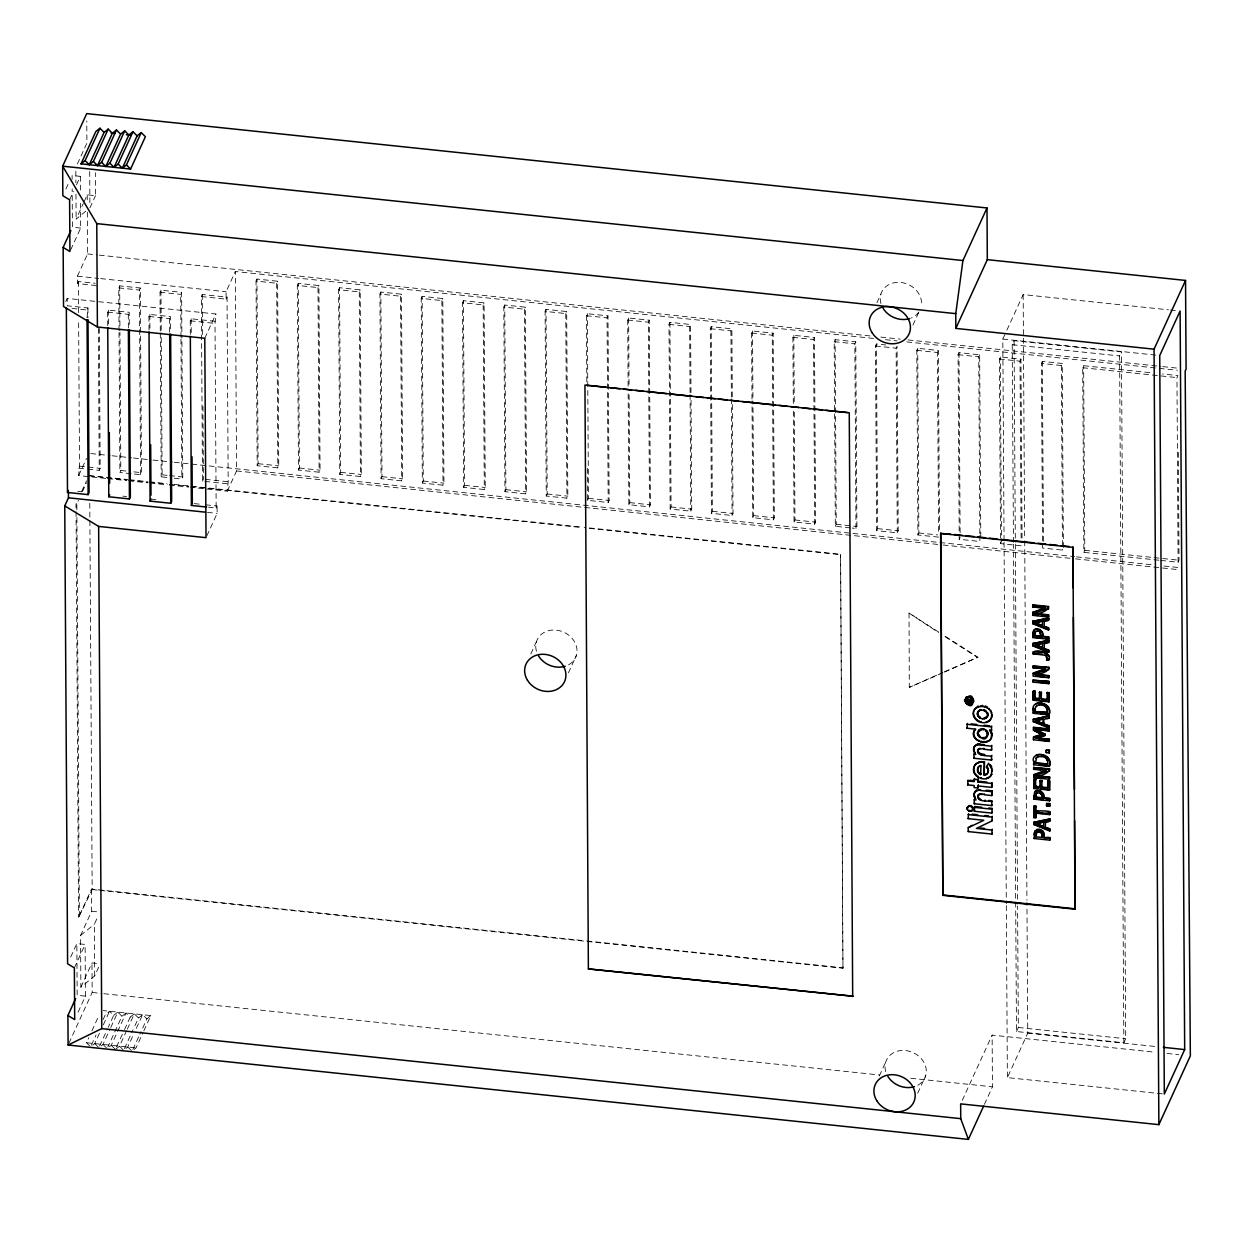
<?xml version="1.0" encoding="UTF-8"?>
<svg xmlns="http://www.w3.org/2000/svg" width="1253" height="1253" viewBox="0 0 1253 1253"><rect width="100%" height="100%" fill="white"/><g stroke="black" fill="none" stroke-linecap="round" stroke-linejoin="round"><path stroke-width="0.75" stroke-dasharray="5 3.75" d="M65.923 188.984L69.009 182.233M77.388 163.939L86.911 143.14L86.77 120.993M69.604 199.822L73.441 191.443M76.511 184.739L80.349 176.36L72.094 175.498L72.11 179.336M85.784 211.224L76.12 219.103L83.262 203.503M84.045 201.78L87.224 194.841L95.479 195.703L95.338 172.726M70.701 249.848L80.678 228.062L80.505 201.263M89.934 207.841L95.479 195.703M65.736 301.644L67.223 298.418L215.892 313.986L215.015 323.399L216.158 508.029L208.531 507.23M96.23 285.527L77.451 283.554L77.404 276.161L87.585 253.92L87.334 211.992M77.451 283.554L78.375 281.533L95.275 283.303M87.037 317.761L87.914 307.956L67.27 305.795L67.223 298.418M107.727 325.749L107.633 312.154L108.572 310.133L129.216 312.295L129.31 327.832M119.019 330.635L118.753 287.877L119.677 285.856L140.32 288.018L141.464 472.663L140.54 474.683L133.037 473.9M128.37 327.91L128.292 314.315L129.216 312.295M140.54 474.683L139.396 290.054L140.32 288.018M105.675 478.411L78.641 475.576L79.519 466.163L78.626 320.408M149.029 330.087L148.935 316.476L149.859 314.456L170.518 316.617L170.612 332.17M160.29 331.074L160.039 292.215L160.979 290.195L181.622 292.356L181.873 333.173M78.641 475.576L86.473 458.457M81.68 491.411L86.535 480.792M76.872 509.736L76.825 503.878L78.422 500.401M82.416 491.677L86.41 482.953M87.976 469.17L99.238 470.345L100.177 468.324L99.3 328.396M169.672 332.249L169.578 318.638L170.518 316.617M180.965 337.135L180.698 294.377L181.622 292.356M131.158 473.697L119.896 472.522L120.821 470.501L119.959 332.499M190.315 334.41L190.237 320.799L191.161 318.779L215.939 321.379M227.263 483.768L202.485 481.168L201.341 296.538L202.266 294.518L227.044 297.118L228.187 481.747L227.31 491.16L190.628 487.307M204.787 338.263L215.892 313.986M201.341 296.538L226.12 299.138L226.073 291.745L235.329 271.525L873.748 338.435M226.12 299.138L227.044 297.118M166.821 477.44L161.198 476.845L162.123 474.824L161.23 332.953M256.035 281.079L256.959 279.059L277.602 281.22L278.746 465.85L277.821 467.886L257.178 465.709L256.035 281.079L276.678 283.241L277.602 281.22M174.324 478.223L181.842 479.006L182.766 476.986L181.889 335.115M202.485 481.168L203.409 479.147L202.939 403.356M297.321 285.402L298.245 283.382L318.904 285.543L320.048 470.188L319.123 472.209L298.465 470.047L297.321 285.402L317.98 287.579L318.904 285.543M216.158 508.029L217.082 506.008L203.738 504.614M206.808 535.924L217.129 513.401L217.082 506.008M227.31 491.16L236.566 470.94L235.329 271.525M257.178 465.709L258.102 463.688L256.959 279.059M338.623 289.741L339.547 287.72L360.191 289.882L361.334 474.511L360.41 476.532L339.767 474.37L338.623 289.741L359.266 291.902L360.191 289.882M89.887 520.841L92.174 889.552L78.563 917.384L91.532 889.066L584.822 940.768M70.685 957.057L76.856 943.572L85.11 944.449L85.423 996.135L76.997 1014.57M98.658 967.253L94.695 975.915L80.881 987.192L80.552 935.49L91.657 911.229L91.532 889.066M298.465 470.047L299.389 468.027L298.245 283.382M379.925 294.063L380.849 292.043L401.493 294.204L402.636 478.834L401.712 480.87L381.069 478.693L379.925 294.063L400.568 296.225L401.493 294.204M74.366 967.896L85.11 944.449M94.695 975.915L94.367 924.228L98.329 915.551M80.881 987.192L91.986 962.915L98.595 963.62M68.899 1043.279L92.174 992.47L91.986 962.915M339.767 474.37L340.691 472.35L339.547 287.72M421.212 298.386L422.136 296.366L442.795 298.543L443.938 483.172L443.014 485.193L422.355 483.031L421.212 298.386L441.87 300.563L442.795 298.543M99.41 1033.38L94.727 1043.592L90.623 1046.85L86.473 1042.731L88.806 1037.609M91.923 1030.812L98.94 1015.478M91.406 1045.143L96.074 1034.931M103.091 1019.597L105.44 1014.491L109.544 1011.234L113.694 1015.369L108.228 1027.288M103.31 1024.86L109.544 1011.234M99.66 1046.02L107.46 1028.979M94.727 1043.592L98.877 1047.712L102.981 1044.454L109.998 1029.136M110.781 1027.429L117.798 1012.095L121.948 1016.23L107.915 1046.881M102.981 1044.454L107.132 1048.589L111.251 1045.315L126.052 1012.972L130.218 1017.091L123.201 1032.425M111.251 1045.315L115.401 1049.45L122.418 1034.117M115.401 1049.45L119.505 1046.192L126.522 1030.859M127.305 1029.152L134.322 1013.834L138.472 1017.953L133.789 1028.18M381.069 478.693L381.993 476.673L380.849 292.043M462.514 302.725L463.438 300.704L484.081 302.866L485.24 487.495L484.3 489.516L463.657 487.354L462.514 302.725L483.157 304.886L484.081 302.866M124.439 1048.604L133.006 1029.872M119.505 1046.192L123.655 1050.312L127.759 1047.054L133.225 1035.135M136.342 1028.321L142.576 1014.695L146.93 1018.846L139.913 1034.179M132.896 1049.497L139.13 1035.871M127.759 1047.054L132.113 1051.204L136.029 1047.915L143.046 1032.597M143.813 1030.89L150.83 1015.572L103.185 1010.576M422.355 483.031L423.279 481.011L422.136 296.366M503.816 307.048L504.74 305.027L525.383 307.189L526.526 491.834L525.602 493.854L504.959 491.677L503.816 307.048L524.459 309.209L525.383 307.189M463.657 487.354L464.581 485.334L463.438 300.704M545.102 311.386L546.026 309.35L566.685 311.527L567.828 496.157L566.904 498.177L546.245 496.016L545.102 311.386L565.761 313.548L566.685 311.527M504.959 491.677L505.883 489.657L504.74 305.027M586.811 381.789L586.404 315.709L587.328 313.689L607.987 315.85L609.13 500.48L608.191 502.5L587.547 500.339L587.344 467.306M608.191 502.5L607.047 317.87L607.987 315.85M546.245 496.016L547.185 493.995L546.026 309.35M628.113 386.112L627.706 320.032L628.63 318.011L649.273 320.173L650.417 504.818L649.493 506.839L628.849 504.677L628.16 393.896M649.493 506.839L648.349 322.193L649.273 320.173M587.547 500.339L588.471 498.318L587.328 313.689M691.045 400.302L691.719 509.141L690.795 511.161L670.151 509L668.992 324.37L669.932 322.334L690.575 324.511L690.998 392.534M530.849 653.862L536.409 641.724M690.058 392.612L689.651 326.532L690.575 324.511M628.849 504.677L629.773 502.641L629.1 393.818M732.347 404.625L733.021 513.464L732.097 515.484L711.438 513.323L710.294 328.693L711.218 326.673L731.877 328.834L732.3 396.856M568.423 672.798L576.364 655.46M731.36 396.935L730.938 330.855L731.877 328.834M670.151 509L671.075 506.979L670.402 398.141M752.004 399.096L751.596 333.016L752.52 330.996L773.164 333.157L774.307 517.802L773.383 519.823L752.74 517.661L752.019 401.038M773.383 519.823L772.24 335.178L773.164 333.157M711.438 513.323L712.362 511.302L711.218 326.673M793.306 403.435L792.898 337.355L793.822 335.334L814.466 337.496L815.609 522.125L814.685 524.146L794.042 521.984L793.353 411.203M814.685 524.146L813.542 339.516L814.466 337.496M752.74 517.661L753.664 515.625L752.959 400.96M850.348 527.889L835.328 526.307L834.185 341.677L835.109 339.657L855.768 341.818L856.911 526.448L855.987 528.468L852.228 528.077M855.987 528.468L854.844 343.839L855.768 341.818M876.959 302.709L880.922 294.048M794.042 521.984L794.966 519.964L794.292 411.125M897.273 532.807L896.13 348.177L897.054 346.141L898.197 530.786L897.273 532.807L876.63 530.645L875.487 346L876.411 343.98L885.793 344.967M912.936 325.122L919.279 311.245M835.328 526.307L836.252 524.287L835.109 339.657M938.575 537.13L917.932 534.968L916.789 350.339L917.713 348.318L938.356 350.48L939.484 531.225M99.942 890.382L842.956 968.256L840.575 554.265L584.211 527.388M938.544 531.303L937.432 352.5L938.356 350.48M876.63 530.645L877.554 528.625L876.411 343.98M979.83 535.626L979.877 541.468L959.218 539.291L958.075 354.662L958.999 352.641L979.658 354.803L980.801 539.432M979.83 533.684L978.734 356.823L979.658 354.803M1004.06 540.309L1002.807 339.077L1006.065 331.951M1006.879 330.166L1023.168 294.58L1168.485 309.82M917.932 534.968L918.856 532.948L917.713 348.318M1021.164 545.791L1000.52 543.63L999.377 358.984L1000.301 356.964L1020.944 359.125L1022.056 537.944M1013.458 542.33L1012.22 344.7L1014.084 340.659L1121.451 351.905L1125.711 1038.753L1123.847 1042.794L1016.481 1031.532L1013.458 544.288M1021.117 538.023L1020.02 361.162L1020.944 359.125M938.56 632.013L909.036 613.109L938.387 632.42M959.218 539.291L960.143 537.271M1041.415 363.401L1042.339 361.381L1062.246 363.464L1063.39 548.094L1062.466 550.114L1042.559 548.031L1041.415 363.401L1061.322 365.484L1062.246 363.464M942.663 672.877L909.302 687.364L942.836 672.469M1000.52 543.63L1001.445 541.609L1000.301 356.964M1158.868 560.216L1083.861 552.354L1082.717 367.724L1083.641 365.704L1150.959 372.752M944.417 672.109L977.951 657.23L945.138 636.211M1123.847 1042.794L1119.602 355.946L1121.451 351.905M842.956 968.256L840.575 554.265M1083.861 552.354L1084.785 550.333L1083.641 365.704M1160.795 560.42L1178.102 562.237L1176.959 377.607L1177.883 375.587L1162.486 373.974M879.34 1075.982L885.683 1062.121M917.697 1093.196L925.638 1075.857M1178.102 562.237L1179.026 560.216L1178.337 449.435M962.257 1100.353L992.125 1035.119L1155.376 1052.238M1016.481 1031.532L1018.329 1027.491L1017.577 906.17M984.419 1104.347L992.439 1086.821L992.125 1035.119M1162.377 1093.853L1007.381 1077.611L1027.758 1033.13L1026.943 902.223M146.93 1018.846L150.83 1015.572M80.552 935.49L94.367 924.228M113.694 1015.369L117.798 1012.095M121.948 1016.23L126.052 1012.972M130.218 1017.091L134.322 1013.834M138.472 1017.953L142.576 1014.695M944.59 671.718L977.951 657.23M1170.412 310.024L1178.165 310.822M80.678 228.062L72.408 227.2L72.173 188.905M1002.807 339.077L1157.803 355.319M1012.22 344.7L1119.602 355.946M87.585 253.92L97.311 254.939M99.253 255.142L871.117 336.055M880.843 337.073L900.28 339.109M908.065 339.923L1160.811 366.409M1162.768 366.612L1178.321 368.241M885.432 339.673L897.101 340.894M906.827 341.912L1177.381 370.262M586.404 315.709L607.047 317.87M627.706 320.032L648.349 322.193M668.992 324.37L689.651 326.532M710.294 328.693L730.938 330.855M751.596 333.016L772.24 335.178M792.898 337.355L813.542 339.516M834.185 341.677L854.844 343.839M875.487 346L896.13 348.177M916.789 350.339L937.432 352.5M958.075 354.662L978.734 356.823M999.377 358.984L1020.02 361.162M1082.717 367.724L1176.959 377.607M77.404 276.161L98.642 278.401M100.569 278.605L226.073 291.745M118.753 287.877L139.396 290.054M160.039 292.215L180.698 294.377M71.969 308.41L86.99 309.977M107.633 312.154L128.292 314.315M148.935 316.476L169.578 318.638M190.237 320.799L215.015 323.399M258.102 463.688L278.746 465.85M299.389 468.027L320.048 470.188M340.691 472.35L361.334 474.511M381.993 476.673L402.636 478.834M423.279 481.011L443.938 483.172M464.581 485.334L485.24 487.495M505.883 489.657L526.526 491.834M547.185 493.995L567.828 496.157M588.471 498.318L609.13 500.48M629.773 502.641L650.417 504.818M671.075 506.979L691.719 509.141M712.362 511.302L733.021 513.464M753.664 515.625L774.307 517.802M794.966 519.964L815.609 522.125M836.252 524.287L856.911 526.448M877.554 528.625L898.197 530.786M918.856 532.948L937.62 534.921M1084.785 550.333L1152.102 557.397M1154.029 557.601L1179.026 560.216M90.764 453.539L110.217 455.575M112.159 455.779L131.596 457.815M133.538 458.018L151.049 459.851M152.991 460.055L172.428 462.091M174.371 462.294L850.975 533.214M852.917 533.418L1074.557 556.645M1076.499 556.849L1152.337 564.805M1164.006 566.027L1179.559 567.656M236.566 470.94L941.16 544.789M943.102 544.992L1073.508 558.65M1075.466 558.854L1178.619 569.676M79.519 466.163L100.177 468.324M120.821 470.501L126.443 471.081M133.961 471.864L141.464 472.663M162.123 474.824L167.745 475.42M169.625 475.607L182.766 476.986M205.32 479.351L228.187 481.747M78.594 468.183L86.112 468.982M88.963 475.482L127.806 479.554M129.748 479.758L147.227 481.591M149.17 481.794L166.649 483.627M174.418 484.441L582.269 527.184M89.605 475.983L126.553 479.852M128.511 480.056L147.948 482.092M149.906 482.295L167.401 484.128M169.343 484.331L188.796 486.368M190.738 486.571L581.69 527.56M589.474 528.374L840.387 554.672M107.601 478.615L126.913 480.635M128.84 480.839L148.152 482.859M150.078 483.063L167.463 484.88M169.39 485.083L188.702 487.104M77.796 491.411L81.555 491.802M122.857 496.141L126.6 496.533M151.002 499.086L156.641 499.681M194.215 503.612L201.827 504.411M207.481 512.383L217.129 513.401M76.825 503.878L75.994 503.8L76.041 509.642M586.764 940.972L843.128 967.849M92.174 889.552L98 890.178M91.657 911.229L98.267 911.918M1018.329 1027.491L1125.711 1038.753M1027.758 1033.13L1155.626 1046.521M1167.029 1053.46L1178.697 1054.681M92.174 992.47L101.885 993.488M103.827 993.692L879.669 1074.996M910.774 1078.269L992.439 1086.821M85.423 996.135L77.169 995.274L76.856 943.572M86.473 1042.731L136.029 1047.915M944.95 636.618L977.763 657.637M1061.322 365.484L1062.466 550.114M1042.339 361.381L1043.467 542.126M1023.168 294.58L1024.688 538.806M1024.703 540.763L1026.927 900.265M1014.084 340.659L1015.322 542.204M1015.337 544.162L1017.577 904.212M1004.06 542.267L1006.3 903.726M1006.316 905.668L1007.381 1077.611M958.999 352.641L960.127 533.386M909.036 613.109L909.302 687.364M793.822 335.334L794.245 403.356M752.52 330.996L752.943 399.018M731.36 398.877L732.097 515.484M690.074 394.554L690.795 511.161M669.932 322.334L670.386 396.199M628.63 318.011L629.053 386.034M565.761 313.548L566.904 498.177M524.459 309.209L525.602 493.854M483.157 304.886L484.3 489.516M441.87 300.563L443.014 485.193M400.568 296.225L401.712 480.87M359.266 291.902L360.41 476.532M317.98 287.579L319.123 472.209M276.678 283.241L277.821 467.886M202.266 294.518L202.516 335.334M191.161 318.779L191.255 334.332M180.965 339.077L181.842 479.006M160.979 290.195L161.23 330.996M160.306 333.032L161.198 476.845M149.859 314.456L149.953 330.009M119.677 285.856L119.959 330.557M119.019 332.578L119.896 472.522M108.572 310.133L108.666 325.67M98.36 328.474L99.238 470.345M89.699 171.457L89.918 205.931M89.777 503.283L89.871 518.899M87.224 194.841L87.256 200.558M87.914 307.956L87.976 317.682M80.349 176.36L80.443 191.678M78.375 281.533L78.563 312.623M75.822 171.238L75.885 182.734M75.963 194.215L76.12 219.103M76.919 517.536L79.393 917.462M76.057 511.6L78.563 917.384M885.746 1071.675A21.16 18.012 24.6 0 1 898.495 1050.907A21.16 18.012 24.6 0 1 924.322 1063.155A21.16 18.012 24.6 0 1 916.084 1086.069M536.472 651.278A21.16 18.012 24.6 0 1 549.206 630.51A21.16 18.012 24.6 0 1 575.049 642.758A21.16 18.012 24.6 0 1 566.81 665.672M918.841 312.013A21.16 18.012 24.6 0 1 911.323 317.98M880.984 303.602A21.16 18.012 24.6 0 1 899.889 282.379A21.16 18.012 24.6 0 1 921.253 306.249"/><path stroke-width="1.5" d="M1033.302 710.106C1030.201 699.033 1053.945 701.226 1049.027 714.946L1033.318 713.302L1033.38 708.337M1033.631 761.558C1029.794 751.565 1054.071 751.753 1049.356 766.397L1033.647 764.753L1033.803 761.151L1033.647 764.753M1035.103 711.626L1047.414 712.487L1035.103 711.626C1033.255 707.35 1040.256 703.434 1036.215 706.191M1035.291 711.218L1035.307 708.102M1035.432 763.077L1047.727 763.938L1035.432 763.077L1036.529 757.642L1036.09 758.363M1048.73 636.931L1048.557 639.202L1032.848 637.558L1033.537 630.729L1035.495 628.99L1039.661 629.319L1042.449 632.217L1042.7 636.728L1048.73 636.931L1042.888 636.32M1032.848 637.558L1033.052 631.935M1049.732 798.506L1049.56 800.777L1033.85 799.132L1034.539 792.303L1036.497 790.565L1040.663 790.894L1043.451 793.791L1043.702 798.302L1049.732 798.506L1043.89 797.895M1050.171 839.338L1049.81 840.136L1034.101 838.492L1034.962 831.272M966.768 699.66L966.564 702.072L971.388 702.573L971.561 701.398L969.509 701.602L971.561 701.398M1047.116 658.53L1046.615 659.955L1048.604 660.159C1053.961 652.39 1032.66 647.519 1032.958 653.768L1045.769 655.288L1046.928 658.921L1046.881 656.384M967.222 701.367C971.232 700.537 966 702.635 967.535 699.785M988.523 763.155L991.812 769.217L991.421 774.73L991.796 773.931C987.505 784.785 968.694 775.936 974.615 765.63M1034.633 635.882L1034.947 632.483L1034.633 635.882L1041.102 636.132L1040.131 631.778L1037.782 630.729L1035.213 631.904L1036.184 631.246M1035.636 797.456L1035.949 794.042L1035.636 797.456L1041.916 798.114L1042.042 795.404L1041.916 798.114M1042.527 836.659L1042.151 837.474L1035.886 836.816L1036.826 832.023M986.831 717.389L987.63 715.902C985.547 722.135 974.333 717.342 978.107 711.5M977.434 733.459C989.792 717.64 990.465 751.596 977.434 733.459L977.81 732.66M991.906 759.287L991.53 760.101L973.988 758.253L973.957 754.322L975.758 754.51L973.612 750.751L974.286 746.694M992.188 804.786L991.812 805.585L974.27 803.753L974.239 799.806L976.04 800.009L973.863 794.01L976.792 790.032L974.771 792.115M987.27 716.716C989.541 711.391 980.426 707.553 977.747 712.299M964.497 700.443C976.494 683.887 975.429 719.175 964.575 699.628M965.076 700.49L965.343 699.393C963.588 703.857 970.809 705.439 972.297 704.139M966 697.294C979.047 693.551 970.887 713.458 964.685 700.035M965.906 698.203C965.17 696.026 975.116 697.138 973.722 701.79M991.703 715.526L991.546 717.139L992.078 714.727L991.703 715.526C992.172 703.168 969.352 703.606 973.863 716.559C976.557 723.576 988.398 725.409 991.421 717.781M991.562 737.61C987.568 747.289 969.18 740.335 974.333 730.436M991.186 738.424L991.687 734.336L989.87 729.779M991.28 733.083L991.64 732.285L991.671 737.109M955.835 328.411L987.317 259.653L1185.542 280.437L1154.06 349.18L955.835 328.411L955.757 313.642L962.93 260.53L987.004 207.967L86.723 113.6L62.65 166.179L62.838 195.719L69.604 199.822L69.933 251.524L63.151 247.421L70.873 230.568M991.875 755.355L991.515 756.154C987.693 755.731 974.646 756.264 978.421 748.981M977.794 796.783L978.295 795.138L977.794 796.783C979.188 802.625 987.599 800.291 991.796 801.654L992.157 800.839L988.633 800.479M981.036 773.806L980.66 774.605L979.266 773.774L977.591 771.503L977.92 767.713M984.138 775.153L984.419 761.683L984.138 775.153C988.445 775.278 989.353 769.483 986.44 767.102L986.8 766.288M1048.604 660.159L1048.824 658.921M972.939 809.25C971.905 813.495 965.014 810.346 967.645 806.791M972.579 810.065L973.158 808.295M965.155 699.8L965.546 698.767M991.06 718.58L991.922 716.324M966.971 699.158L966.58 700.067C968.193 697.232 971.028 700.881 966.987 699.346M137.125 135.841L132.975 131.722L118.158 164.065L122.324 168.2L137.125 135.841L141.244 132.583L145.395 136.702L130.578 169.061L81.022 163.861L95.839 131.518L99.942 128.245L104.093 132.379L89.276 164.738L85.126 160.603L99.942 128.245M93.38 161.465L108.197 129.122L112.347 133.241L97.546 165.6L93.38 161.465L89.276 164.738M101.65 162.342L116.466 129.983L120.617 134.102L105.8 166.461L101.65 162.342L97.546 165.6M109.904 163.203L124.72 130.845L128.871 134.979L114.054 167.322L109.904 163.203L105.8 166.461M122.324 168.2L126.428 164.926L141.244 132.583M87.992 319.625L89.057 492.601L88.133 494.622L67.49 492.46L68.414 490.424M75.634 998.641L67.913 1015.494L74.694 1019.597L74.366 967.896L67.599 963.792L64.749 505.899L68.461 497.817L68.429 492.272M129.325 329.774L130.359 496.924L129.435 498.945L108.792 496.783L109.716 494.763M170.627 334.112L171.661 501.247L170.737 503.267L150.078 501.106L151.002 499.086M206.62 507.042L191.38 505.445L192.304 503.424L192.022 456.765M588.377 968.914L852.87 996.213L588.377 968.914L584.947 385.063L849.252 412.77L852.682 996.605M1074.635 820.778L1074.996 909.208L942.851 895.347L940.611 533.465L950.51 534.091M965.718 698.61L966.408 697.717M965.155 701.21L965.264 700.098M966.235 698.125L967.018 697.326M965.374 701.884L965.343 700.803M966.83 697.733L967.692 697.075M965.75 702.51L965.562 701.476M967.504 697.482L968.428 696.95M966.564 702.072L971.576 702.181M967.206 700.819L968.522 699.691L968.851 701.539M966.267 703.121L965.938 702.119M968.24 697.357L969.227 696.981M968.976 700.239L968.851 701.069L968.522 699.691M966.877 703.638L966.439 702.714M969.039 697.373L970.135 696.605M967.332 704.515L967.065 703.231M973.221 700.928L972.97 702.025L970.965 696.919M969.509 701.602L971.545 698.407L969.446 699.816M968.177 704.828L968.475 703.888L971.889 703.7M971.247 698.187L971.748 697.373M969.509 701.022L971.545 698.407M973.957 731.251L975.742 729.152L967.018 728.228L967.363 723.482M973.55 711.485L973.926 710.67M974.474 709.558L974.834 708.759M973.252 713.615L973.628 712.8M975.93 707.976L978.186 706.05L977.826 706.864M967.018 728.228L967.394 727.429M973.409 715.118L973.785 714.304M973.863 716.559L974.239 715.761M974.63 717.953L974.991 717.155M980.034 706.269L982.791 705.439L982.415 706.253M977.481 713.082L977.857 712.284M978.17 711.626L978.546 710.811M977.403 713.975L977.763 713.176M978.797 711.046L979.157 710.232M975.68 719.3L976.04 718.486M977.497 714.868L977.857 714.053M979.548 710.592L979.924 709.778M977.763 715.698L978.139 714.883M980.41 710.31L980.786 709.496M978.217 716.465L978.593 715.667M977.136 720.632L977.512 719.817M978.844 717.186L979.22 716.371L980.472 718.267M979.611 717.797L979.987 716.982M984.811 706.786L985.187 705.972L987.442 707.037L987.066 707.835M973.518 732.488L973.894 731.674M974.693 730.139L975.069 729.324M983.527 710.404L983.903 709.605M978.765 721.65L979.141 720.835M973.377 733.835L973.753 733.036M984.513 710.749L984.874 709.934M1032.66 607.032L1045.284 607.924L1032.66 607.032L1032.848 604.886L1048.542 606.53C1048.009 614.737 1017.843 617.165 1048.557 608.613M973.55 735.339L973.926 734.524M974.051 736.748L974.411 735.934M980.582 722.339L980.942 721.524M982.509 718.783L987.192 716.575M986.158 711.829L986.518 711.031M974.865 738.08L975.241 737.265M977.528 732.582L978.593 730.295M978.844 730.515L979.204 729.716M1035.056 613.406L1048.604 614.831L1048.432 616.977L1032.723 615.333L1032.879 612.278L1045.284 607.924M984.576 718.705L984.952 717.891M977.528 734.352L977.904 733.538L980.551 737.719M979.595 730.06L979.971 729.262M987.239 713.333L987.615 712.518M988.993 709.339L989.369 708.54M976.009 739.333L976.385 738.518M977.81 735.166L978.186 734.368M985.453 718.423L985.813 717.609M987.521 714.163L987.881 713.364M1032.723 615.333L1032.879 612.278M980.472 729.779L980.848 728.964M986.205 717.969L986.581 717.155M987.615 715.056L987.975 714.257M978.264 735.934L978.64 735.135M987.521 715.933L987.897 715.134M981.459 729.653L981.819 728.839M978.906 736.654L979.266 735.84M990.465 711.203L990.841 710.388M973.581 748.511L973.957 747.696M973.926 747.508L974.85 745.817M977.403 740.413L977.779 739.599M973.471 749.623L973.847 748.808M974.489 746.616L977.559 744.219L984.091 744.564M982.54 729.685L982.916 728.886M986.095 722.495L986.471 721.681M973.612 750.751L973.973 749.952M975.273 745.848L976.51 744.533M979.674 737.265L980.05 736.451M1048.51 630.071L1048.495 628.192L1044.094 626.453L1048.683 627.784L1048.51 630.071L1032.77 623.696L1032.754 621.394L1048.62 617.901C1050.703 623.023 1037.406 620.783 1048.636 619.875M983.652 729.888L984.028 729.074M973.988 751.894L974.348 751.08M987.646 721.9L988.022 721.101M991.389 713.302L991.765 712.487M976.134 745.347L977.559 744.219M978.985 741.243L979.36 740.445M1032.77 623.696L1032.942 620.987M973.957 754.322L974.333 753.507M989.056 721.008L989.431 720.193M974.677 753.116L975.053 752.317M977.183 745.018L978.797 744.094M990.23 719.88L990.59 719.065M985.547 730.687L985.923 729.888M1034.9 622.819L1042.465 621.018L1042.308 625.748L1034.9 622.819L1042.465 621.018M980.739 741.839L981.115 741.024M982.618 738.252L982.978 737.437M978.421 744.893L980.222 744.157M973.988 758.253L974.348 757.454M986.33 731.313L986.706 730.499M977.512 751.283L977.888 750.469M977.653 750.453L979.079 748.527M983.699 738.283L984.075 737.469M977.747 752.411L978.123 751.612L979.862 753.46L984.842 754.604L984.466 755.418M986.972 732.018L987.333 731.219M982.681 742.168L983.057 741.369M1033.976 630.055C1036.576 627.44 1044.642 631.011 1042.7 636.728M978.703 749.325L979.987 748.276M984.686 738.158L985.046 737.344M987.427 732.801L987.787 731.987M978.421 753.429L978.797 752.614M985.563 737.86L985.939 737.062M1074.996 909.208L1072.944 546.919L1073.195 588.002M987.693 733.631L988.069 732.833M986.346 737.406L986.722 736.592M987.803 734.54L988.163 733.725M989.494 730.593L991.358 730.781L991.703 726.035M984.56 742.23L984.936 741.416M986.988 736.827L988.084 734.587M979.501 754.259L979.862 753.46M977.951 787.965L978.311 785.13L977.951 787.965L974.161 787.573L974.145 785.553L967.676 784.864L968.021 780.118M973.753 767.979L974.129 767.181M974.239 766.444L975.429 764.299M990.559 731.862L990.935 731.047M975.069 765.113L976.588 763.171M986.283 741.995L986.644 741.181M991.358 730.781L991.718 729.982M973.597 769.734L973.973 768.919M1048.369 609.021L1048.542 606.53M980.911 754.87L981.271 754.071M979.611 749.075L984.153 748.464M967.676 784.864L968.052 784.065M973.785 771.425L974.145 770.611M977.638 763.124L979.658 761.761L976.212 763.985M987.834 741.463L988.21 740.664M1048.636 652.312L1048.636 650.417L1044.235 648.694L1048.824 650.009L1048.636 652.312L1032.911 645.921L1032.895 643.619L1048.761 640.126C1050.844 645.264 1037.531 643.008 1048.761 642.1M991.687 734.336L992.063 733.538M974.286 773.007L974.662 772.193M1037.609 631.136L1039.097 631.058M989.228 740.648L989.604 739.834M991.828 735.652L992.204 734.853M1032.911 645.921L1033.083 643.228M1040.914 636.54L1039.63 631.355M1042.308 625.748L1035.072 622.412M990.371 739.599L990.747 738.8M975.116 774.464L975.492 773.649M977.544 768.528L978.593 766.554M977.324 769.937L977.7 769.123M978.233 767.353L979.658 765.708M979.282 762.56L981.506 761.511M1048.432 616.977L1048.604 614.831M1036.701 645.232L1042.637 647.582L1035.213 644.637M977.591 771.503L977.966 770.689M967.661 780.932L974.129 781.606L974.489 778.458M980.66 774.605L980.974 765.27M976.291 775.811L976.667 775.012M1048.448 620.282L1048.62 617.901M978.374 772.929L978.75 772.114M981.146 762.325L983.589 761.589M1032.958 653.768L1042.167 654.301M983.777 749.263L991.468 750.077L991.812 745.363M977.716 776.985L978.076 776.171M979.266 773.774L979.642 772.96M977.92 782.013L978.28 778.865L977.92 782.013L991.671 783.454L992.047 782.639L992.078 786.571L991.703 787.385L977.935 785.944M991.468 750.077L991.843 749.263M1037.061 644.293L1042.606 643.243L1035.025 645.044M967.065 808.545L967.441 807.731M967.269 807.605L969.195 805.585L971.388 805.82L972.782 809.109M973.863 794.01L975.132 791.316M981.052 778.489L981.428 777.674M967.285 809.516L967.661 808.718M967.896 806.854L969.195 805.585M973.753 795.107L974.129 794.308M975.554 791.348L975.93 790.533M1045.66 668.71L1033.036 667.818L1033.036 666.079L1048.918 667.316C1049.043 675.148 1019.049 677.669 1047.242 670.01M973.894 796.25L974.254 795.436M987.192 768.011L987.568 767.196M1033.036 667.818L1038.565 667.974M968.82 806.399L970.292 805.522M974.27 797.394L974.63 796.579M977.465 790.518L980.504 789.641L976.416 790.831M987.74 768.982L988.116 768.167M968.82 811.036L969.18 810.237M989.87 765.505L990.246 764.706L991.452 766.429L991.812 769.217M974.239 799.806L974.615 799.007M974.959 798.615L975.335 797.801M978.703 790.392L979.079 789.578M985.813 774.824L986.174 774.009L984.498 774.338M988.069 770L988.445 769.185M992.36 833.276L991.984 834.075L968.256 831.585L968.24 827.716L983.793 820.276L968.177 818.632L968.522 813.792M988.178 771.081L988.554 770.266M969.9 811.333L970.261 810.534M987.098 773.994L987.474 773.179M1035.432 674.192L1048.98 675.618L1048.808 677.763L1033.099 676.119L1033.271 673.065L1043.89 669.337M971.936 807.261L972.312 806.462M987.912 772.725L988.288 771.926M1048.589 642.507L1048.761 640.126M974.27 803.753L974.63 802.938M991.092 767.243L991.452 766.429M971.012 811.271L971.388 810.456M972.563 808.138L972.939 807.324M977.935 795.953L978.703 794.48M978.327 795.295L979.36 794.01M968.177 818.632L968.553 817.833M971.952 810.816L972.312 810.002M986.565 778.63L986.941 777.815M978.029 797.91L978.17 795.968M978.985 794.825L980.269 793.76M1032.942 651.889L1044.751 652.703M992.235 812.304L991.859 813.103L974.317 811.271L974.662 806.525L981.679 807.261M988.116 778.066L988.476 777.252M978.703 798.928L978.405 797.096M1033.114 680.254L1049.012 681.46L1048.839 683.684L1033.13 682.086L1033.114 680.254L1049.012 681.46M1044.563 653.111L1045.722 652.876M979.893 794.574L981.819 793.744M1045.206 655.115L1046.6 655.899M989.494 777.189L989.854 776.39M992.047 771.456L992.423 770.642M1033.13 682.086L1033.302 679.846M974.317 811.271L974.677 810.456M1049.012 656.4L1046.584 653.189M979.783 799.759L979.079 798.114M990.622 776.061L990.982 775.262M968.24 827.716L972.062 825.257M981.193 800.369L980.144 798.944M981.459 794.543L984.435 793.948M1046.615 659.955L1048.792 659.767M968.256 831.585L968.632 830.786M1033.192 691.421L1035.229 691.202C1030.89 700.333 1043.357 702.855 1039.536 692.126L1041.4 692.329C1036.67 701.931 1052.207 703.325 1047.226 692.47L1049.074 692.658L1048.949 701.852L1033.239 700.192L1033.192 691.421L1035.229 691.202M984.748 800.918L985.124 800.103M942.851 895.347L940.784 533.073M1033.239 700.192L1033.38 691.014M984.059 794.762L991.75 795.561L992.094 790.862L986.299 790.251M1048.745 669.807L1048.918 667.316M991.75 795.561L992.094 790.862M1039.395 698.97L1039.536 692.126M1035.871 703.716C1041.337 700.693 1051.972 706.457 1049.027 714.946M1041.243 699.174L1041.4 692.329M1048.808 677.763L1048.98 675.618M1033.318 713.302L1033.49 709.699M991.859 813.103L992.204 808.357L988.695 807.997M1038.017 705.204L1039.614 704.546M1033.365 719.363L1049.231 715.87C1049.889 721.885 1040.742 714.993 1044.704 724.422L1049.106 726.16L1049.106 728.04L1033.38 721.665L1033.365 719.363L1049.231 715.87M1033.38 721.665L1033.553 718.956M1039.426 704.953L1041.29 704.593M1047.085 699.785L1047.226 692.47M1035.495 720.788L1043.076 718.987L1042.919 723.717L1035.495 720.788L1043.076 718.987M1041.102 704.985C1046.161 702.291 1048.369 714.461 1046.975 709.261M992.329 829.235L991.969 830.034L976.4 828.405L991.906 820.966L992.251 816.283M1048.949 701.852L1049.074 692.658M1033.6 727.32L1033.615 729.919L1042.198 734.634L1033.427 730.327L1033.6 727.32L1049.309 728.98L1049.325 730.844L1035.777 729.418M1046.662 708.337L1044.36 705.392M991.906 820.966L992.282 820.167M1037.766 738.048L1049.372 739.27L1049.2 741.416L1033.49 739.771L1033.662 736.811L1042.386 734.227M1033.49 739.771L1033.662 736.811M1049.372 739.27L1035.839 737.845M1042.919 723.717L1035.683 720.381M1044.704 724.422L1049.294 725.753L1049.106 728.04M1035.651 738.252L1044.83 735.589L1045.018 734.054L1038.862 730.969M1044.83 735.589L1045.018 734.054M1036.184 755.167C1041.666 752.16 1052.301 757.908 1049.356 766.397M1049.137 731.251L1049.309 728.98M1038.33 756.655C1035.26 757.141 1046.302 754.995 1046.975 759.788C1049.294 764.518 1044.861 753.037 1041.431 756.436M1035.417 761.652L1035.604 762.67M1036.059 775.717L1049.607 777.142L1049.434 779.288L1033.725 777.643L1033.897 774.589L1046.286 770.25L1033.678 769.342L1033.662 767.603L1049.56 768.841C1049.012 777.048 1018.846 779.491 1049.56 770.94M1033.678 769.342L1033.85 767.196M1033.725 777.643L1033.897 774.589M1046.239 750.359L1049.434 750.265L1049.262 752.928L1046.255 752.614L1046.239 750.359L1049.434 750.265M1033.741 779.695L1035.777 779.491C1031.438 788.623 1043.906 791.129 1040.084 780.415L1041.948 780.603C1037.218 790.204 1052.755 791.614 1047.774 780.744L1049.622 780.948L1049.497 790.126L1033.788 788.482L1033.741 779.695L1035.777 779.491M1046.255 752.614L1046.427 749.952M1033.788 788.482L1033.929 779.303M1034.978 791.63C1037.578 789.014 1045.644 792.585 1043.702 798.302M1039.943 787.26L1040.084 780.415M1033.835 795.608L1033.85 799.132M1037.186 792.82C1034.148 793.384 1042.324 791.551 1041.854 795.812M1041.791 787.464L1041.948 780.603M1049.388 771.347L1049.56 768.841M1042.903 813.495L1035.98 812.774L1036.012 817.489L1033.976 817.692L1033.897 806.399L1035.949 806.18C1029.621 818.71 1071.174 810.425 1035.98 810.895M1039.912 793.039L1041.697 794.982M1035.792 811.302L1035.949 806.18M1047.633 788.074L1047.774 780.744M1049.434 779.288L1049.607 777.142M1049.497 790.126L1049.622 780.948M1035.824 817.896L1035.98 812.774M1033.976 817.692L1034.085 805.992M1049.748 831.005L1049.732 829.126L1045.347 827.387L1049.92 828.719L1049.748 831.005L1034.023 824.631L1034.007 822.328L1049.857 818.835C1051.94 823.957 1038.643 821.702 1049.873 820.809M1034.023 824.631L1034.179 821.921M1036.137 823.754L1043.718 821.952L1043.561 826.682L1036.137 823.754L1043.718 821.952M1046.584 803.69L1049.763 803.596L1049.591 806.259L1046.584 805.945L1046.584 803.69L1049.763 803.596M1034.305 832.869L1034.665 832.055M1034.602 832.07L1035.401 830.582M1046.584 805.945L1046.756 803.283M1034.132 833.825L1034.492 833.01M1035.714 830.77L1036.92 829.517L1040.147 829.502L1035.041 831.397M1034.085 834.968L1034.445 834.153M1036.56 830.332L1036.92 829.517M1037.578 830.112L1037.938 829.298M1034.101 838.492L1034.477 837.677M1035.996 833.809L1037.265 831.616M1035.871 835.265L1036.247 834.451M1036.889 832.431L1037.813 831.365M1035.886 836.816L1036.247 836.002M1038.784 830.128L1039.16 829.314M1037.437 832.18L1038.455 831.24M1038.095 832.055L1039.223 831.256M1050.171 837.458L1049.795 838.273L1043.937 837.662L1043.498 833.543L1041.086 829.846M1038.847 832.07L1040.523 831.585M1041.572 831.131L1041.932 830.316L1043.357 831.773L1043.827 834.686M1043.561 826.682L1036.325 823.346M1042.151 837.474L1041.556 832.305M1035.792 813.166L1049.654 814.622L1049.826 812.351M1042.277 831.71L1042.653 830.911M1041.65 833.684L1042.01 832.869M1041.932 834.341L1042.308 833.543M1042.997 832.572L1043.357 831.773M1042.089 835.171L1042.465 834.357M1049.685 821.216L1049.857 818.835M1042.151 836.205L1042.527 835.391M1043.498 833.543L1043.874 832.744M1043.937 836.08L1044.297 835.265M1043.937 837.662L1048.698 837.302M67.913 1015.494L68.101 1045.033L968.381 1139.4L983.621 1106.101M1184.68 1049.575L1164.319 1094.057L1159.73 355.523L1180.107 311.026L1184.68 1049.575L1163.364 1047.336M968.381 1139.4L960.738 1118.647L960.644 1103.877L1158.868 1124.646L1190.35 1055.903L1185.166 371.076L1186.09 369.055L1185.542 280.437M1034.759 632.875L1035.401 631.496M1035.761 794.449L1036.403 793.071M986.44 767.102L988.163 763.97M1036.341 758.034L1037.374 756.796M104.093 132.379L108.197 129.122M112.347 133.241L116.466 129.983M81.022 163.861L85.126 160.603M120.617 134.102L124.72 130.845M128.871 134.979L132.975 131.722M114.054 167.322L118.158 164.065M967.77 699.613L967.394 700.96M969.258 700.223L971.357 698.814M68.101 1045.033L101.759 1028.619L960.738 1118.647M1032.707 612.67L1045.096 608.331M1033.083 673.472L1045.472 669.118M1033.709 774.996L1046.114 770.642M979.282 766.507L980.613 766.069M1033.474 737.218L1042.198 734.634M1037.672 737.312L1045.018 735.182M1032.754 621.394L1048.432 618.309M1032.895 643.619L1048.573 640.534M1034.007 822.328L1049.685 819.243M1046.318 718.392L1049.231 717.844M1038.549 682.212L1049.027 683.277M111.078 133.116L114.9 133.507M126.334 134.713L130.14 135.105M962.93 260.53L62.65 166.179L96.763 223.614L97.405 327.002L204.787 338.263L206.025 537.662L98.642 526.417L64.749 505.899M96.763 223.614L955.757 313.642M586.89 385.266L606.327 387.302M610.211 387.71L619.922 388.728M623.822 389.135L631.59 389.949M635.475 390.356L643.243 391.171M647.143 391.578L666.565 393.614M670.449 394.022L691.828 396.261M695.728 396.668L703.497 397.483M707.381 397.89L715.15 398.705M719.034 399.112L726.818 399.926M730.703 400.333L738.471 401.148M742.356 401.555L775.403 405.017M779.288 405.424L787.056 406.238M790.941 406.645L798.725 407.46M802.609 407.867L810.378 408.682M814.262 409.089L822.046 409.919M825.931 410.326L847.31 412.566M954.394 534.498L962.163 535.313M966.047 535.72L973.832 536.535M977.716 536.942L985.485 537.756M989.369 538.163L997.153 538.978M1001.037 539.385L1034.07 542.847M1037.954 543.254L1045.738 544.068M1049.622 544.475L1057.391 545.29M1061.275 545.697L1069.06 546.512M940.611 533.465L1072.756 547.326M68.461 497.817L205.539 512.179M1032.66 605.277L1048.369 606.922M1034.868 613.813L1048.416 615.223M1032.911 614.925L1038.142 615.474M1041.635 615.834L1048.604 616.57M1034.821 635.475L1041.102 636.132M1033.036 637.15L1041.76 638.075M1045.253 638.435L1048.745 638.795M1033.036 666.079L1048.745 667.724M1035.244 674.6L1048.792 676.025M1036.764 676.087L1043.749 676.808M1047.038 692.862L1048.902 693.066M1039.348 692.533L1041.212 692.737M1035.276 698.125L1039.583 698.579M1041.431 698.767L1047.273 699.378M1033.427 699.8L1042.151 700.709M1045.644 701.069L1049.137 701.445M1033.506 712.894L1036.998 713.255M1040.491 713.63L1049.215 714.539M1033.412 727.727L1049.121 729.371M1039.645 729.826L1049.325 730.844M971.106 723.874L976.729 724.469M984.216 725.252L989.823 725.847M967.003 724.297L991.327 726.85M1038.909 739.912L1049.388 741.009M979.846 744.955L991.452 746.177M1039.066 764.894L1047.79 765.818M1033.662 767.603L1049.372 769.248M1033.85 768.935L1040.961 769.687M1035.871 776.124L1049.419 777.549M1035.651 777.424L1044.375 778.332M1047.586 781.152L1049.45 781.355M1039.896 780.823L1041.76 781.011M974.114 779.272L977.904 779.664M1035.824 786.398L1040.131 786.853M1041.979 787.056L1047.821 787.667M969.65 780.29L974.489 780.807M978.295 781.199L986.894 782.107M1033.976 788.074L1037.468 788.45M1040.961 788.81L1049.685 789.719M980.128 790.455L991.734 791.677M1035.824 797.049L1042.104 797.707M1034.038 798.725L1042.762 799.649M1046.255 800.009L1049.748 800.369M1046.772 805.538L1049.779 805.851M1033.897 806.399L1035.761 806.587M1046.365 813.855L1049.842 814.215M974.286 807.324L991.843 809.172M972.171 814.168L977.653 814.748M984.952 815.515L988.601 815.891M968.162 814.607L991.89 817.081M980.66 828.014L984.56 828.421M943.039 894.955L1075.184 908.801M983.213 762.388L984.059 762.497M969.932 806.321L971.012 806.619M1045.55 653.283L1046.396 653.596M1039.771 830.316L1040.726 830.645M1042.794 705.282L1044.172 705.799M1032.958 623.289L1048.698 629.664M1034.837 646.235L1048.824 651.905M1033.568 721.258L1049.294 727.648M1034.195 824.223L1049.936 830.598M1035.604 729.826L1044.83 734.446M1040.162 832.399L1041.196 833.104M97.405 327.002L63.527 306.499L63.151 247.421M126.428 164.926L130.578 169.061M1047.665 761.338L1047.539 764.346M1154.06 349.18L1158.868 1124.646M1073.382 617.337L1074.447 789.484M1048.557 637.338L1048.557 639.202M1048.824 681.851L1048.839 683.684M1049.043 716.277L1049.059 718.251M1049.184 739.662L1049.2 741.416M1049.247 750.672L1049.262 752.928M1049.544 798.913L1049.56 800.777M1049.591 804.003L1049.591 806.259M1049.638 812.758L1049.654 814.622M1049.795 838.273L1049.81 840.136M1047.398 711.062L1047.226 712.894M1044.25 620.689L1044.094 626.453M1044.391 642.914L1044.235 648.694M1045.488 821.623L1045.347 827.387M1042.606 643.243L1042.449 647.989M1035.041 691.609L1035.088 698.532M1035.589 779.899L1035.636 786.806M1032.848 604.886L1032.848 606.624M991.515 756.154L991.53 760.101M991.671 783.454L991.703 787.385M991.796 801.654L991.812 805.585M991.969 830.034L991.984 834.075M987.004 207.967L987.317 259.653M190.331 336.352L191.38 505.445M169.688 334.191L170.737 503.267M150.673 444.674L150.987 495.201M149.029 332.029L150.078 501.106M128.386 329.852L129.435 498.945M109.324 432.567L109.637 483.094M107.742 327.691L108.792 496.783M98.642 526.417L101.759 1028.619M87.052 319.703L88.133 494.622M66.346 307.815L67.49 492.46M914.486 1086.633A21.16 18.012 24.6 0 1 887.829 1076.343M565.213 666.236A21.16 18.012 24.6 0 1 538.555 655.946M909.725 318.56A21.16 18.012 24.6 0 1 883.067 308.269M876.724 1100.62A21.16 18.012 24.6 0 0 912.482 1104.363A21.16 18.012 24.6 0 0 894.438 1074.792A21.16 18.012 24.6 0 0 876.724 1100.62M527.45 680.222A21.16 18.012 24.6 0 0 563.208 683.966A21.16 18.012 24.6 0 0 545.165 654.395A21.16 18.012 24.6 0 0 527.45 680.222M871.963 332.531A21.16 18.012 24.6 0 0 907.736 336.29A21.16 18.012 24.6 0 0 889.677 306.719A21.16 18.012 24.6 0 0 871.963 332.531"/></g></svg>
